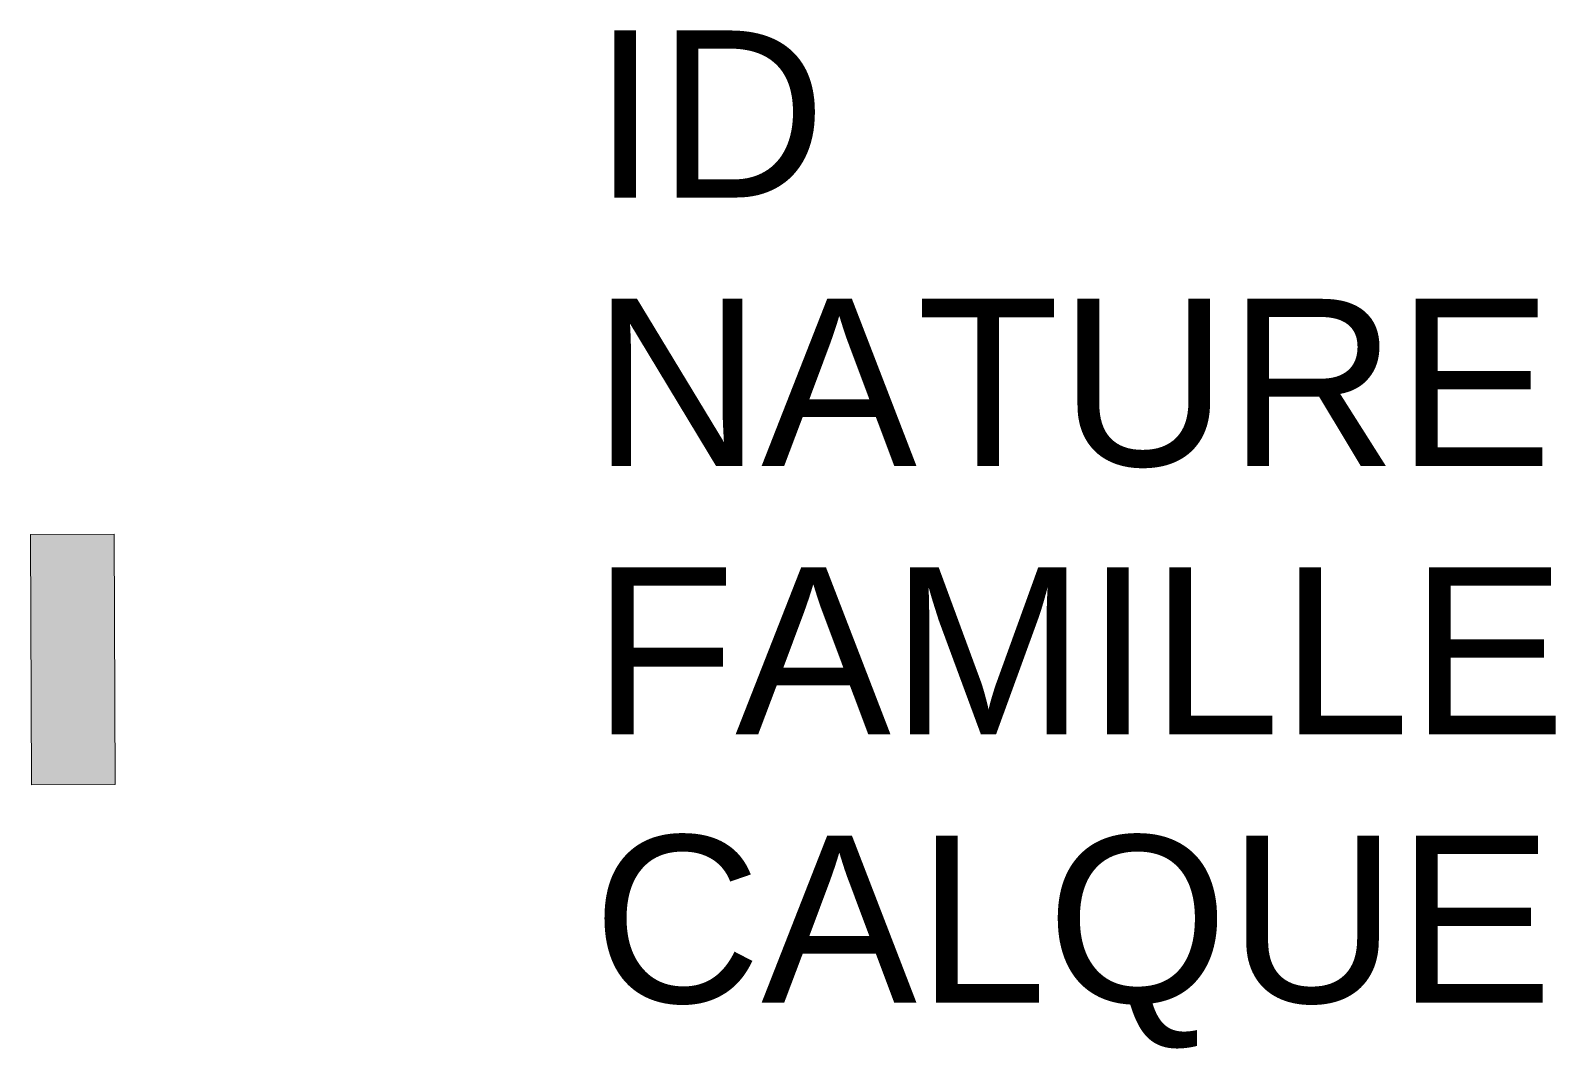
# Model space of a CAD drawing. Header units: metres. Extents: x 3101.05 to 3102.87, y 1843.09 to 1844.31.
import ezdxf

# ---------------------------------------------------------------- set-up
doc = ezdxf.new("R2010")
doc.units = ezdxf.units.M
doc.linetypes.add('Socle_Continu', pattern=[2.5, 2.5, 0])
doc.layers.add('ELECT_SCT', color=1, linetype='Socle_Continu', lineweight=13)
doc.styles.get("Standard").update_dxf_attribs({"font": 'arial.ttf'})

msp = doc.modelspace()

# ---------------------------------------------------------------- hatches: boundary and pattern name
at = {"layer": 'ELECT_SCT', "linetype": 'Socle_Continu'}
msp.add_hatch(color=256, dxfattribs=at).paths.add_polyline_path([(3101.1487, 1843.7099), (3101.1498, 1843.4099), (3101.0498, 1843.4095), (3101.0487, 1843.7095)])

# ---------------------------------------------------------------- linework, layer by layer
at = {"layer": 'ELECT_SCT', "linetype": 'Socle_Continu', "flags": 128}
msp.add_lwpolyline([(3101.0498, 1843.4095), (3101.0487, 1843.7095), (3101.1487, 1843.7099), (3101.1498, 1843.4099)], close=True, dxfattribs=at)

# ---------------------------------------------------------------- texts
at = {"layer": 'ELECT_SCT', "linetype": 'Socle_Continu', "flags": 9}
for tag, p, s in [('ID', (3101.7214, 1844.1128), 'FP_0444'), ('NATURE', (3101.7214, 1843.7915), 'Extrémité de réseau'), ('FAMILLE', (3101.7214, 1843.4702), 'Electricité'), ('CALQUE', (3101.7214, 1843.1489), 'ELECT_SCT')]:
    msp.add_attdef(tag, p, s, height=0.2, dxfattribs=at)

doc.saveas('drawing.dxf')
